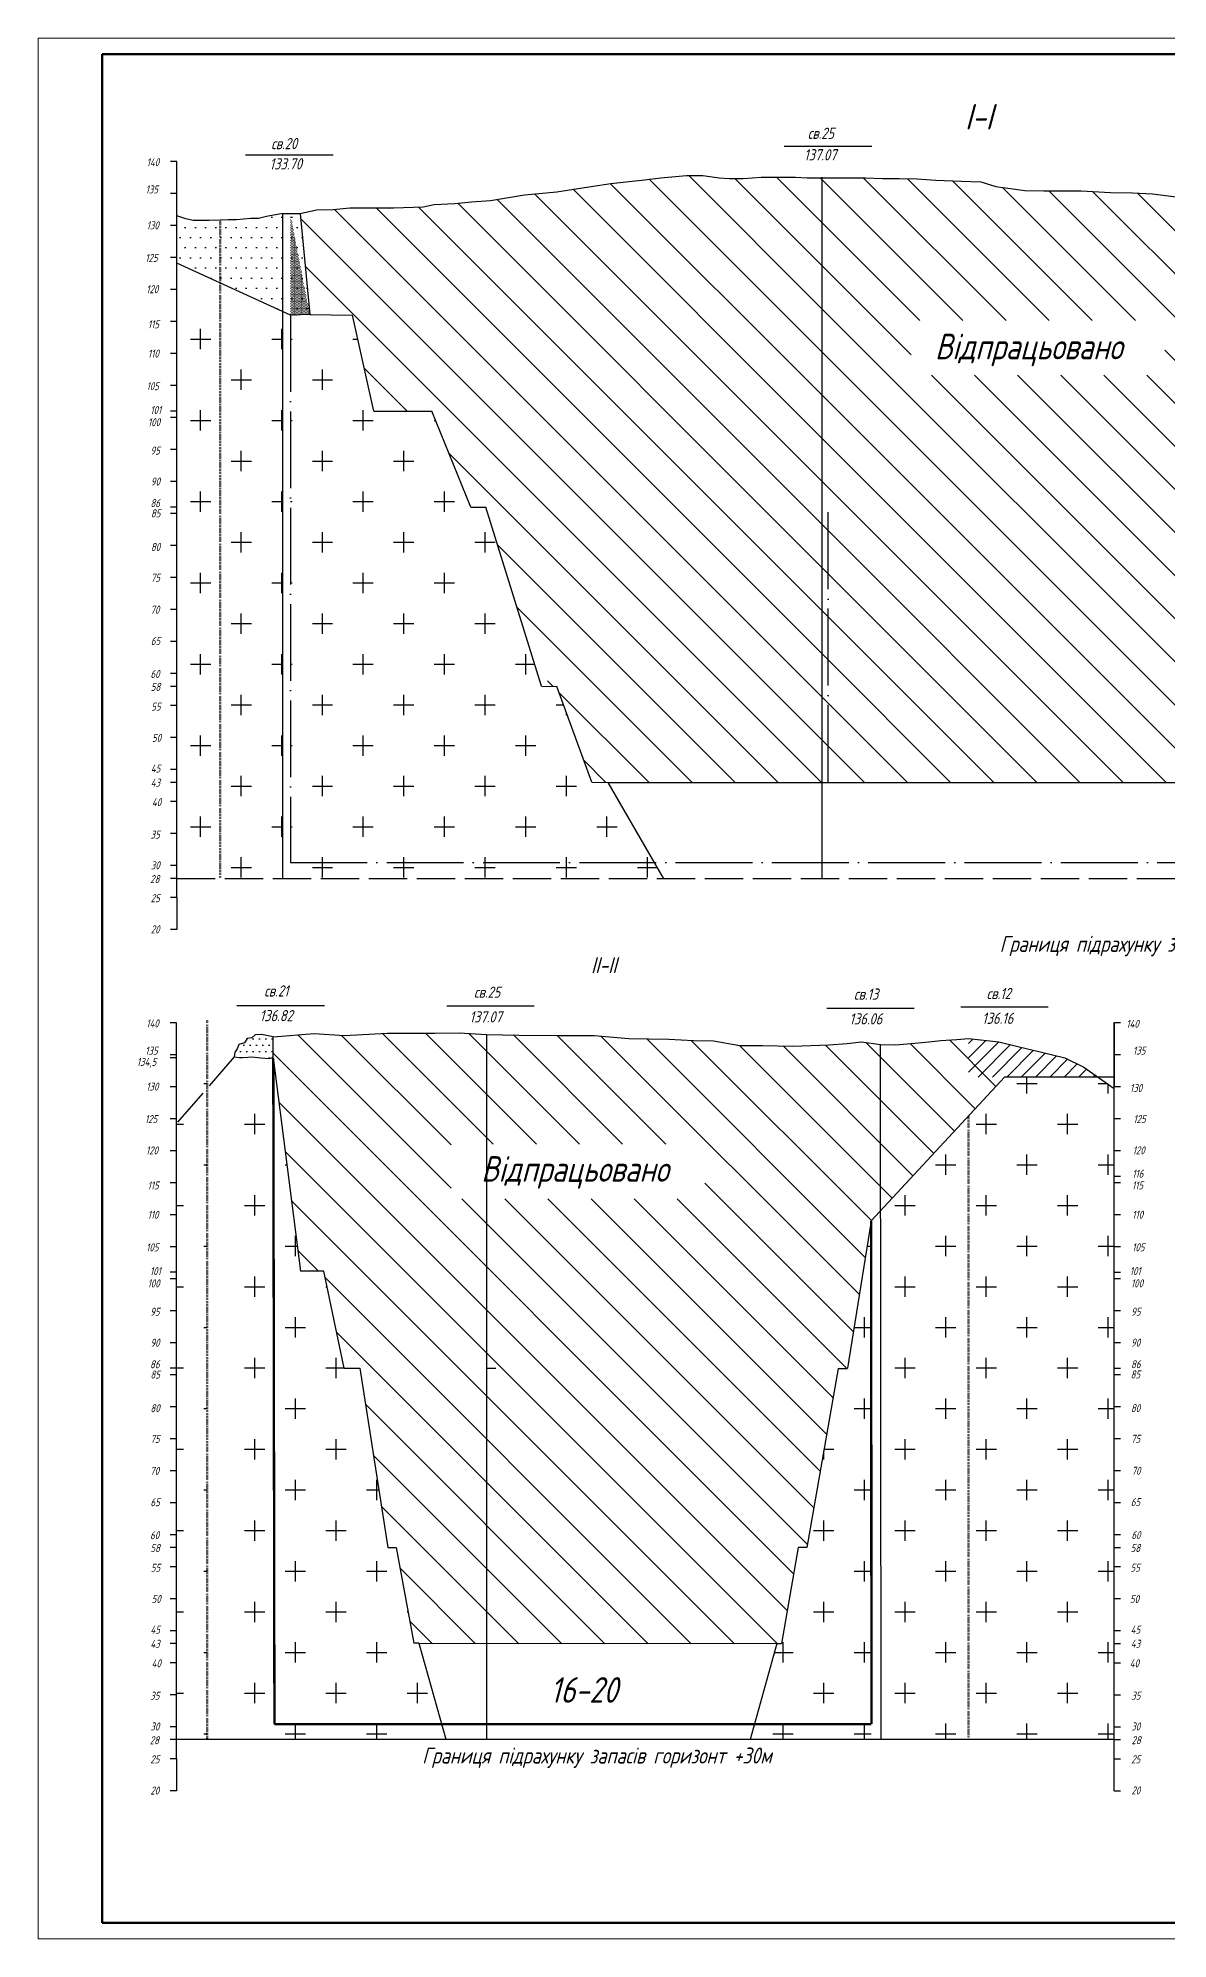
# Model space of a CAD drawing. Header units: millimetres. Extents: x 0 to 841, y 0 to 594.
# Drawn here: x 0 to 353, y 0 to 594 of the extents above; entities that cross this region are included whole.
import ezdxf

# ---------------------------------------------------------------- set-up
doc = ezdxf.new("R2010")
doc.units = ezdxf.units.MM
for name, pattern in [('ACAD_ISO02W100', [15, 12, -3]), ('ACAD_ISO04W100', [30, 24, -3, 0, -3]), ('DOT', [0.25, 0, -0.25]), ('K5LT_BASIC', [0]), ('K5LT_THIN', [0])]:
    doc.linetypes.add(name, pattern=pattern)
doc.layers.add('Рамка', color=30, linetype='Continuous')
doc.styles.add('KTEXTSTYLE', font='GOST_AU.SHX', dxfattribs={"width": 0.96, "height": 5})
doc.styles.add('Такие дела', font='GOST_A.TTF', dxfattribs={"oblique": 15})
pattern_1 = [(0, (-1561.051, -100.99), (12.7, 12.7), [6.35, -19.05]), (90, (-1557.876, -104.164), (-12.7, 12.7), [6.35, -19.05])]
pattern_2 = [(0, (-66.6855, -46.183), (1.5875, 3.175), [0, -3.175])]
pattern_3 = [(0, (-66.686, -46.183), (12.7, 12.7), [6.35, -19.05]), (90, (-63.51, -49.358), (-12.7, 12.7), [6.35, -19.05])]

# ---------------------------------------------------------------- blocks, each defined once
blk = doc.blocks.new('U0')
at = {"layer": 'Рамка', "color": 7, "linetype": 'K5LT_THIN', "lineweight": 18}
for p, q in [((0, 0), (0, 594)), ((0, 594), (841, 594)), ((841, 0), (0, 0))]:
    blk.add_line(p, q, dxfattribs=at)
at = {"layer": 'Рамка', "color": 7, "linetype": 'K5LT_BASIC', "lineweight": 60}
for p, q in [((20, 5), (20, 589)), ((20, 589), (836, 589)), ((836, 5), (20, 5))]:
    blk.add_line(p, q, dxfattribs=at)
at = {"layer": 'Рамка', "insert": (8.77, 258.85), "char_height": 2.5, "attachment_point": 1, "rotation": 90, "style": 'KTEXTSTYLE'}
blk.add_mtext('\\H3.5;\\W0.965;\\Q15;\\Q15; ', dxfattribs=at)

msp = doc.modelspace()

# ---------------------------------------------------------------- hatches: boundary and pattern name
h = msp.add_hatch()
h.set_pattern_fill('ANSI31', scale=3, angle=90, style=0)
h.paths.add_polyline_path([(548.56, 546.53), (554.62, 546.29), (551.7, 547.96), (545.6, 548.36), (538.85, 548.62), (533.95, 548.36), (528.51, 547.83), (513.5, 548.36), (505.29, 549.02), (497.87, 549.02), (492.97, 549.02), (486.08, 549.29), (479.46, 549.29), (473.1, 549.29), (472.27, 549.31), (472.27, 421.21), (504.04, 421.24), (509.38, 447.38), (528.11, 447.43), (532.81, 477.45), (536.5, 477.45), (539.36, 507.47), (541.52, 507.47)])
h.paths.add_polyline_path([(123.06, 477.38), (135.29, 447.4), (139.99, 447.4), (151.22, 411.22), (159.92, 391.43), (162.08, 391.41), (173.11, 361.45), (245.05, 361.39), (245.05, 550.34), (243.76, 550.34), (240.31, 550.34), (236.74, 550.48), (230.64, 550.48), (226.01, 550.48), (220.31, 550.08), (216.07, 550.08), (212.81, 550.34), (207.78, 551.01), (202.61, 551.01), (194.67, 550.34), (189.5, 549.68), (179.03, 548.49), (173.47, 547.7), (162.08, 545.97), (152.01, 545.05), (141.43, 543.19), (135.47, 542.8), (130.3, 542.27), (123.81, 542), (120.37, 541.21), (111.23, 540.94), (103.81, 540.94), (97.45, 540.94), (92.28, 540.41), (86.99, 540.28), (81.89, 539.07), (84.92, 507.56), (98.26, 507.42), (104.99, 477.43)])
h = msp.add_hatch()
h.set_pattern_fill('ANSI31', scale=3, angle=90, style=0)
h.paths.add_polyline_path([(355.67, 544.39), (348.26, 545.31), (342.03, 545.58), (335.14, 545.71), (326, 546.24), (318.85, 546.24), (314.34, 546.24), (308.38, 546.37), (299.26, 547.56), (294.63, 549.02), (288.53, 549.29), (280.58, 549.55), (274.76, 549.95), (269.06, 550.08), (263.89, 550.08), (258.59, 550.34), (253.83, 550.34), (250.25, 550.34), (246.94, 550.34), (245.05, 550.34), (245.05, 361.39), (333.06, 361.4), (350.65, 361.41), (376.12, 361.41), (376.12, 538.5), (375.41, 538.95), (368.83, 541.57), (360.44, 544.12)])
h.paths.add_polyline_path([(272.83, 488.65), (352.14, 488.65), (352.14, 505.73), (272.83, 505.73)], flags=16)
h.paths.add_polyline_path([(507, 361.44), (512.85, 391.36), (516.09, 391.36), (521.7, 447.38), (532.81, 477.45), (536.5, 477.45), (539.36, 507.47), (541.52, 507.47), (548.56, 546.53), (554.62, 546.29), (551.7, 547.96), (545.6, 548.36), (538.85, 548.62), (533.95, 548.36), (528.51, 547.83), (513.5, 548.36), (505.29, 549.02), (497.87, 549.02), (492.97, 549.02), (486.08, 549.29), (479.46, 549.29), (473.1, 549.29), (467.93, 549.42), (460.91, 549.29), (454.16, 548.76), (448.73, 548.09), (442.04, 546.24), (426.14, 544.25), (418.46, 543.06), (405.48, 541.87), (396.57, 541.57), (390.37, 540.78), (376.12, 538.5), (376.12, 361.41), (423.89, 361.63), (467.65, 361.43)])
h = msp.add_hatch()
h.set_pattern_fill('DOTS', color=256, scale=2, style=0)
h.set_pattern_definition(pattern_2)
h.paths.add_polyline_path([(56.87, 517.45), (76.54, 508.47), (76.54, 539.13), (75.17, 538.96), (73.74, 538.69), (70.82, 537.63), (67.51, 537.23), (64.2, 537.1), (56.87, 537.1)])
h.paths.add_polyline_path([(43.37, 523.62), (56.87, 517.45), (56.87, 537.1), (56.65, 537.1), (52.28, 537.23), (48.17, 537.1), (43.37, 536.97)])
h = msp.add_hatch()
h.set_pattern_fill('DOTS', scale=0.25, style=0)
h.set_pattern_definition([(0, (-66.68554, -46.18296), (0.1984375, 0.396875), [0, -0.396875])])
h.paths.add_polyline_path([(78.86, 539.13), (81.89, 539.13)])
edge = h.paths.add_edge_path()
edge.add_line((78.86, 507.41), (78.86, 539.13))
edge.add_line((84.92, 507.56), (78.86, 507.41))
h = msp.add_hatch()
h.set_pattern_fill('DOTS', scale=2, style=0)
h.set_pattern_definition(pattern_2)
h.paths.add_polyline_path([(81.89, 539.13), (78.86, 539.13), (78.86, 507.41), (84.92, 507.56)])
h = msp.add_hatch()
h.set_pattern_fill('CROSS', scale=2, style=0)
h.set_pattern_definition(pattern_3)
h.paths.add_polyline_path([(56.87, 507.41), (43.37, 507.41), (43.37, 505.41), (43.37, 331.41), (56.87, 331.41)])
h = msp.add_hatch()
h.set_pattern_fill('CROSS', color=256, scale=2, style=0)
h.set_pattern_definition(pattern_3)
h.paths.add_polyline_path([(76.54, 507.41), (56.87, 507.41), (56.87, 331.41), (76.54, 331.41)])
h.paths.add_polyline_path([(123.07, 477.37), (105, 477.38), (98.26, 507.42), (84.92, 507.56), (78.86, 507.56), (78.86, 507.41), (78.86, 385.41), (164.28, 385.43), (162.06, 391.45), (157.35, 391.45), (139.99, 447.41), (135.29, 447.4)])
h.paths.add_polyline_path([(178.12, 361.45), (173.11, 361.45), (164.28, 385.43), (78.86, 385.41), (78.86, 331.41), (195.5, 331.41)])
at = {"linetype": 'ACAD_ISO02W100'}
h = msp.add_hatch(dxfattribs=at)
h.set_pattern_fill('DOTS', color=256, scale=1.25, style=0)
h.set_pattern_definition([(0, (-66.6855, -46.183), (0.992188, 1.984375), [0, -1.984375])])
h.paths.add_polyline_path([(66.77, 275.63), (69.58, 275.36), (72.3, 275.15), (73.1, 275.33), (73.45, 275.4), (73.44, 283.06), (69.81, 282.6), (67.88, 282.52), (66.8, 281.59), (65.33, 281.36), (64.48, 280.05), (62.79, 279.51), (62.25, 278.12), (61.63, 277.2), (61.55, 277.12), (61.32, 275.65), (62.85, 275.42), (63.91, 275.48), (65.57, 275.57)])
h = msp.add_hatch()
h.set_pattern_fill('ANSI31', scale=3, angle=90, style=0)
h.paths.add_polyline_path([(263.29, 227.54), (271.46, 236.35), (271.5, 236.39), (284.81, 250.75), (302.03, 269.32), (290.72, 281.37), (287.14, 281.11), (282.14, 280.72), (278.34, 280.32), (273.99, 279.93), (268.06, 279.41), (263.24, 279.51)])
h.paths.add_polyline_path([(129.08, 231.31), (208.39, 231.31), (208.39, 248.39), (129.08, 248.39)], flags=16)
h.paths.add_polyline_path([(95.72, 178.36), (100.6, 178.34), (109.31, 122.32), (111.96, 122.32), (114.44, 108.9), (140.15, 282.6), (131.57, 283.18), (124.02, 283.03), (109.07, 283.03), (95.75, 282.29), (86.28, 282.89), (73.52, 281.92), (73.47, 275.71), (82.03, 208.59), (89.35, 208.73)])
h.paths.add_polyline_path([(114.44, 108.9), (117.51, 92.26), (143.09, 92.28), (232.35, 92.2), (237.53, 122.33), (240.27, 122.34), (250.05, 178.27), (253, 178.4), (260.36, 224.38), (263.29, 227.54), (263.24, 279.51), (257.32, 280.32), (252.88, 279.8), (247.14, 279.35), (235.84, 278.98), (226.4, 279.17), (219.28, 279.17), (211.08, 280.6), (204.82, 280.76), (197.11, 281.15), (184.64, 281.34), (173.83, 282.27), (162.85, 282.27), (150.37, 282.46), (140.15, 282.6)])
h = msp.add_hatch()
h.set_pattern_fill('ANSI31', style=0)
h.set_pattern_definition([(45, (-66.6855, -46.183), (-2.245064, 2.245064), [])])
h.paths.add_polyline_path([(331.24, 269.34), (326.82, 272.43), (320.88, 275.3), (312.78, 277.32), (306.58, 278.8), (300.28, 280.32), (290.72, 281.37), (290.72, 269.34)])
h = msp.add_hatch(dxfattribs=at)
h.set_pattern_fill('CROSS', color=256, scale=2, style=0)
h.set_pattern_definition(pattern_1)
h.paths.add_polyline_path([(52.84, 275.44), (43.26, 275.32), (43.26, 62.32), (52.84, 62.32)])
h = msp.add_hatch(dxfattribs=at)
h.set_pattern_fill('CROSS', color=256, scale=2, style=0)
h.set_pattern_definition(pattern_1)
h.paths.add_polyline_path([(73.79, 275.46), (65.8, 275.14), (60.15, 275.18), (60.15, 62.34), (127.47, 62.34), (118.98, 92.4), (117.49, 92.4), (113.05, 116.42), (73.83, 116.39)])
h = msp.add_hatch(dxfattribs=at)
h.set_pattern_fill('CROSS', color=256, scale=2, style=0)
h.set_pattern_definition(pattern_1)
h.paths.add_polyline_path([(89.35, 208.73), (82.03, 208.59), (73.79, 275.46), (73.83, 116.39), (113.05, 116.42), (111.96, 122.32), (109.31, 122.32), (100.59, 178.36), (95.72, 178.36)])
h = msp.add_hatch(dxfattribs=at)
h.set_pattern_fill('CROSS', color=256, scale=2, style=0)
h.set_pattern_definition(pattern_1)
h.paths.add_polyline_path([(336.27, 265.83), (331.24, 269.34), (302.05, 269.34), (290.72, 257.12), (290.72, 62.34), (336.27, 62.34)])
h.paths.add_polyline_path([(290.72, 257.12), (271.5, 236.39), (271.5, 236.35), (271.46, 236.35), (263.25, 227.49), (263.45, 62.34), (290.72, 62.34)])
h.paths.add_polyline_path([(260.39, 224.41), (260.36, 224.38), (252.98, 178.27), (250.05, 178.27), (240.27, 122.34), (237.53, 122.34), (236.5, 116.35), (260.39, 116.35)])
h.paths.add_polyline_path([(260.39, 116.35), (236.5, 116.35), (232.38, 92.36), (230.88, 92.36), (222.53, 62.34), (260.39, 62.34)])

# ---------------------------------------------------------------- linework, layer by layer
for p, q in [((43.37, 555.41), (41.37, 555.41)), ((43.37, 325.41), (43.37, 555.41)), ((43.37, 545.41), (41.37, 545.41)), ((43.37, 535.41), (41.37, 535.41)), ((43.37, 525.41), (41.37, 525.41)), ((43.37, 515.41), (41.37, 515.41)), ((43.37, 505.41), (41.37, 505.41)), ((84.92, 507.56), (98.26, 507.42)), ((104.99, 477.43), (98.26, 507.42)), ((43.37, 495.41), (41.37, 495.41)), ((43.37, 485.41), (41.37, 485.41)), ((43.37, 477.41), (41.37, 477.41)), ((43.37, 475.41), (41.37, 475.41)), ((104.99, 477.43), (123.06, 477.38)), ((43.37, 465.41), (41.37, 465.41)), ((43.37, 455.41), (41.37, 455.41)), ((43.37, 447.41), (41.37, 447.41)), ((135.29, 447.4), (139.99, 447.4)), ((43.37, 445.41), (41.37, 445.41)), ((43.37, 435.41), (41.37, 435.41)), ((43.37, 425.41), (41.37, 425.41)), ((43.37, 415.41), (41.37, 415.41)), ((43.37, 405.41), (41.37, 405.41)), ((43.37, 395.41), (41.37, 395.41)), ((43.37, 391.41), (41.37, 391.41)), ((157.35, 391.45), (162.08, 391.41)), ((43.37, 385.41), (41.37, 385.41)), ((43.37, 375.41), (41.37, 375.41)), ((43.37, 365.41), (41.37, 365.41)), ((43.37, 361.41), (41.37, 361.41)), ((173.11, 361.45), (178.16, 361.37)), ((178.16, 361.37), (503.05, 361.44)), ((43.37, 355.41), (41.37, 355.41)), ((43.37, 345.41), (41.37, 345.41)), ((43.37, 335.41), (41.37, 335.41)), ((43.37, 331.41), (41.37, 331.41)), ((43.37, 325.41), (41.37, 325.41)), ((43.37, 325.41), (43.37, 315.41)), ((43.37, 315.41), (41.37, 315.41)), ((43.26, 286.32), (41.26, 286.32)), ((43.26, 56.32), (43.26, 286.32)), ((43.26, 276.32), (41.26, 276.32)), ((43.26, 275.32), (41.26, 275.32)), ((73.52, 275.33), (82.01, 208.64)), ((336.27, 276.34), (338.27, 276.34)), ((336.27, 266.34), (336.27, 269.34)), ((43.26, 266.32), (41.26, 266.32)), ((336.27, 266.34), (338.27, 266.34)), ((43.26, 256.32), (41.26, 256.32)), ((336.27, 256.34), (338.27, 256.34)), ((43.26, 246.32), (41.26, 246.32)), ((336.27, 246.34), (338.27, 246.34)), ((336.27, 238.34), (338.27, 238.34)), ((43.26, 236.32), (41.26, 236.32)), ((336.27, 236.34), (338.27, 236.34)), ((43.26, 226.32), (41.26, 226.32)), ((336.27, 226.34), (338.27, 226.34)), ((43.26, 216.32), (41.26, 216.32)), ((336.27, 216.34), (338.27, 216.34)), ((43.26, 208.32), (41.26, 208.32)), ((89.33, 208.64), (82.01, 208.64)), ((95.72, 178.36), (89.33, 208.64)), ((336.27, 208.34), (338.27, 208.34)), ((43.26, 206.32), (41.26, 206.32)), ((336.27, 206.34), (338.27, 206.34)), ((43.26, 196.32), (41.26, 196.32)), ((336.27, 196.34), (338.27, 196.34)), ((43.26, 186.32), (41.26, 186.32)), ((336.27, 186.34), (338.27, 186.34)), ((43.26, 178.32), (41.26, 178.32)), ((95.72, 178.36), (100.6, 178.34)), ((336.27, 178.34), (338.27, 178.34)), ((43.26, 176.32), (41.26, 176.32)), ((336.27, 176.34), (338.27, 176.34)), ((336.27, 166.34), (338.27, 166.34)), ((43.26, 166.32), (41.26, 166.32)), ((43.26, 156.32), (41.26, 156.32)), ((336.27, 156.34), (338.27, 156.34)), ((43.26, 146.32), (41.26, 146.32)), ((336.27, 146.34), (338.27, 146.34)), ((43.26, 136.32), (41.26, 136.32)), ((336.27, 136.34), (338.27, 136.34)), ((43.26, 126.32), (41.26, 126.32)), ((336.27, 126.34), (338.27, 126.34)), ((43.26, 122.32), (41.26, 122.32)), ((109.31, 122.32), (111.96, 122.32)), ((240.27, 122.34), (237.53, 122.33)), ((336.27, 122.34), (338.27, 122.34)), ((43.26, 116.32), (41.26, 116.32)), ((336.27, 116.34), (338.27, 116.34)), ((43.26, 106.32), (41.26, 106.32)), ((336.27, 106.34), (338.27, 106.34)), ((43.26, 96.32), (41.26, 96.32)), ((336.27, 96.34), (338.27, 96.34)), ((43.26, 92.32), (41.26, 92.32)), ((118.98, 92.41), (117.49, 92.4)), ((118.98, 92.41), (230.88, 92.36)), ((230.88, 92.36), (232.38, 92.36)), ((336.27, 92.34), (338.27, 92.34)), ((43.26, 86.32), (41.26, 86.32)), ((336.27, 86.34), (338.27, 86.34)), ((43.26, 76.32), (41.26, 76.32)), ((336.27, 76.34), (338.27, 76.34)), ((43.26, 66.32), (41.26, 66.32)), ((336.27, 66.34), (338.27, 66.34)), ((43.26, 62.32), (41.26, 62.32)), ((336.27, 62.34), (338.27, 62.34)), ((43.26, 56.32), (41.26, 56.32)), ((43.26, 56.32), (43.26, 46.32)), ((336.27, 56.34), (338.27, 56.34)), ((43.26, 46.32), (41.26, 46.32)), ((336.27, 46.34), (338.27, 46.34))]:
    msp.add_line(p, q)
at = {"color": 5}
for p, q in [((43.37, 505.41), (43.37, 507.41)), ((43.26, 236.32), (43.26, 238.32))]:
    msp.add_line(p, q, dxfattribs=at)
at = {"color": 7}
for points in [[(233.2, 560.19), (260.54, 560.19)], [(64.86, 557.49), (92.2, 557.49)], [(76.54, 539.13), (71.43, 538.25), (68.89, 537.63), (66.35, 537.63), (62.07, 537.2), (59.44, 537.2), (56.87, 537.11), (53.49, 537.02), (50.61, 536.93), (48.51, 536.93), (46.23, 537.55), (43.37, 538.45), (43.37, 538.45)], [(76.54, 539.13), (78.86, 539.13)], [(78.86, 539.13), (81.89, 539.13)], [(62.15, 291.64), (89.5, 291.64)], [(127.74, 291.63), (155.08, 291.63)], [(288.33, 291.23), (315.68, 291.23)], [(246.46, 290.86), (273.8, 290.86)], [(73.47, 275.71), (73.52, 281.92)]]:
    msp.add_lwpolyline(points, dxfattribs=at)
for points in [[(81.89, 539.13), (81.89, 539.13), (81.89, 539.13), (81.89, 539.13), (81.89, 539.13), (81.89, 539.13), (81.89, 539.13), (81.89, 539.13), (81.89, 539.13), (81.89, 539.13), (81.89, 539.13), (81.89, 539.13), (86.99, 540.28), (92.28, 540.41), (97.45, 540.94), (103.81, 540.94), (111.23, 540.94), (120.37, 541.21), (123.81, 542), (130.3, 542.27), (135.47, 542.8), (141.43, 543.19), (152.01, 545.05), (162.08, 545.97), (173.47, 547.7), (179.03, 548.49), (189.5, 549.68), (194.67, 550.34), (202.61, 551.01), (207.78, 551.01), (212.81, 550.34), (216.07, 550.08), (220.31, 550.08), (226.01, 550.48), (230.64, 550.48), (236.74, 550.48), (240.31, 550.34), (243.76, 550.34), (246.94, 550.34), (250.25, 550.34), (253.83, 550.34), (258.59, 550.34), (263.89, 550.08), (269.06, 550.08), (274.76, 549.95), (280.58, 549.55), (288.53, 549.29), (294.63, 549.02), (299.26, 547.56), (308.38, 546.37), (314.34, 546.24), (318.85, 546.24), (326, 546.24), (335.14, 545.71), (342.03, 545.58), (348.26, 545.31), (355.67, 544.39)], [(245.05, 331.46), (245.05, 550.47)], [(76.54, 331.59), (76.54, 539.13), (76.54, 539.13)], [(78.86, 539.13), (81.89, 539.13), (84.92, 507.56)], [(78.86, 507.41), (43.37, 523.62)], [(84.92, 507.56), (78.86, 507.41)], [(135.29, 447.4), (123.06, 477.38)], [(157.35, 391.45), (139.98, 447.42)], [(173.11, 361.45), (162.08, 391.41)], [(195.48, 331.44), (178.16, 361.37)], [(336.27, 46.34), (336.27, 286.34), (336.27, 266.34)], [(73.52, 281.92), (86.28, 282.89), (95.75, 282.29), (109.07, 283.03), (124.02, 283.03), (124.02, 283.03), (124.02, 283.03), (124.02, 283.03), (131.57, 283.18), (140.15, 282.6), (150.37, 282.46), (162.85, 282.27), (173.83, 282.27), (184.64, 281.34), (197.11, 281.15), (204.82, 280.76), (211.08, 280.6), (219.28, 279.17), (226.4, 279.17), (235.84, 278.98), (247.14, 279.35), (252.88, 279.8), (257.32, 280.32), (263.24, 279.51), (268.06, 279.41), (273.99, 279.93), (278.34, 280.32), (282.14, 280.72), (287.14, 281.11), (290.72, 281.37), (300.28, 280.32), (306.58, 278.8), (312.78, 277.32), (320.88, 275.3), (326.82, 272.43), (336.31, 265.8)], [(140.15, 282.6), (140.15, 62.37)], [(263.45, 62.27), (263.24, 279.51)], [(260.36, 224.38), (302.03, 269.32)], [(336.27, 269.34), (302.03, 269.32)], [(302.03, 269.32), (302.03, 269.32)], [(260.36, 224.38), (253, 178.4)], [(100.6, 178.34), (109.31, 122.32)], [(250.05, 178.27), (240.27, 122.34)], [(250.05, 178.27), (253, 178.27)], [(111.96, 122.32), (117.49, 92.4)], [(237.53, 122.33), (232.38, 92.36)], [(118.98, 92.41), (127.45, 62.44)], [(230.88, 92.36), (222.53, 62.36)], [(336.27, 62.34), (43.26, 62.32)]]:
    msp.add_lwpolyline(points)
at = {"color": 1, "linetype": 'DOT', "lineweight": 100}
for points in [[(56.87, 537.11), (56.87, 331.35)], [(52.84, 62.26), (52.84, 287.14)], [(290.72, 62.35), (290.72, 257.12)]]:
    msp.add_lwpolyline(points, dxfattribs=at)
at = {"color": 5, "linetype": 'ACAD_ISO04W100'}
for points in [[(78.86, 507.41), (78.86, 336.38)], [(246.95, 361.6), (246.95, 447.41)], [(78.86, 336.38), (543.21, 336.45)]]:
    msp.add_lwpolyline(points, dxfattribs=at)
at = {"linetype": 'ACAD_ISO02W100'}
for points in [[(43.37, 331.41), (594.46, 331.41)], [(336.27, 286.34), (338.27, 286.34)], [(73.52, 281.92), (69.81, 282.6), (67.88, 282.52), (66.8, 281.59), (65.33, 281.36), (64.48, 280.05), (62.79, 279.51), (62.25, 278.12), (61.63, 277.2), (61.55, 277.12), (61.32, 275.65), (61.32, 275.65), (61.32, 275.65), (62.85, 275.42), (63.91, 275.48), (65.57, 275.57), (66.77, 275.63), (69.58, 275.36), (72.3, 275.15), (73.1, 275.33), (73.47, 275.71)], [(61.32, 275.65), (43.26, 254.88)]]:
    msp.add_lwpolyline(points, dxfattribs=at)
at = {"color": 5, "linetype": 'ACAD_ISO04W100', "const_width": 0.75}
for points in [[(73.88, 67.09), (73.52, 275.33)], [(73.88, 67.09), (140.2, 67.15)]]:
    msp.add_lwpolyline(points, dxfattribs=at)
at = {"color": 5, "const_width": 0.75}
for points in [[(260.44, 67.15), (260.36, 224.38)], [(260.44, 67.15), (143.09, 67.15), (140.2, 67.15)]]:
    msp.add_lwpolyline(points, dxfattribs=at)
at = {"color": 7, "true_color": 0xffffff}
msp.add_lwpolyline([(140.15, 178.36), (143.04, 178.36)], dxfattribs=at)

# ---------------------------------------------------------------- block references
at = {"layer": 'Рамка'}
msp.add_blockref('U0', (0, 0), dxfattribs=at)

# ---------------------------------------------------------------- texts
at = {"style": 'Такие дела', "oblique": 15}
for s, height, p in [('І-І', 8, (289.68, 565.4)), ('Відпрацьовано', 8, (280.28, 493.59)), ('Границя підрахунку запасів горизонт +30м', 5, (300.52, 308.45)), ('ІІ-ІІ', 5, (172.83, 301.79)), ('Відпрацьовано', 8, (138.49, 236.61)), ('Границя підрахунку запасів горизонт +30м', 5, (120.04, 54.82))]:
    msp.add_text(s, height=height, dxfattribs=at).set_placement(p)
at = {"color": 7, "attachment_point": 1, "style": 'Такие дела'}
for s, insert, char_height, width in [('св.25', (240.55, 565.98), 3.5, 33.265), ('св.20', (72.88, 562.76), 3.5, 33.265), ('137.07', (239.38, 559.27), 3.5, 33.265), ('133.70', (72.35, 556.44), 3.5, 33.265), ('св.21', (70.7, 297.99), 3.5, 33.265), ('св.25', (136.25, 297.59), 3.5, 33.265), ('св.13', (254.98, 297), 3.5, 33.265), ('св.12', (296.44, 297.17), 3.5, 33.265), ('136.82', (69.28, 290.27), 3.5, 33.265), ('137.07', (134.83, 289.87), 3.5, 33.265), ('136.06', (253.56, 289.28), 3.5, 33.265), ('136.16', (295.02, 289.44), 3.5, 33.265), ('16-20', (159.98, 81.82), 8, 9.5523)]:
    msp.add_mtext(s, dxfattribs=dict(at, insert=insert, char_height=char_height, width=width))
at = {"char_height": 2.5, "style": 'Такие дела'}
for s, insert, attachment_point in [('\\pt5;140\\P', (33.93, 556.43), 1), ('\\pt5;135\\P', (33.6, 547.93), 1), ('\\pt5;130\\P', (33.93, 536.71), 1), ('\\pt5;125\\P', (33.52, 526.54), 1), ('\\pt5;120\\P', (33.82, 516.75), 1), ('\\pt5;115\\P', (34.33, 505.8), 1), ('\\pt5;110\\P', (34.34, 496.64), 1), ('\\pt5;105\\P', (33.89, 486.46), 1), ('\\pt5;101\\P', (35.09, 479.03), 1), ('\\pt5;100\\P', (34.35, 475.19), 1), ('\\pt5;28\\P', (35.05, 332.44), 1), ('\\pt5;25\\P', (35.19, 326.47), 1), ('\\pt5;20\\P', (35.23, 316.73), 1), ('\\pt5;140\\P', (33.81, 287.34), 1), ('\\pt5;140\\P', (340.07, 287.21), 1), ('\\pt5;134,5\\P', (30.87, 275.32), 1), ('\\pt5;135\\P', (33.49, 278.83), 1), ('\\pt5;135\\P', (346.04, 278.85), 3), ('\\pt5;130\\P', (33.81, 267.61), 1), ('\\pt5;130\\P', (345.01, 267.16), 3), ('\\pt5;125\\P', (33.4, 257.44), 1), ('\\pt5;125\\P', (346.12, 257.47), 3), ('\\pt5;120\\P', (33.71, 247.65), 1), ('\\pt5;120\\P', (345.82, 247.68), 3), ('\\pt5;116\\P', (345.4, 240.37), 3), ('\\pt5;115\\P', (34.21, 236.7), 1), ('\\pt5;115\\P', (345.32, 236.73), 3), ('\\pt5;110\\P', (34.23, 227.54), 1), ('\\pt5;110\\P', (345.3, 227.57), 3), ('\\pt5;105\\P', (33.78, 217.36), 1), ('\\pt5;105\\P', (345.75, 217.38), 3), ('\\pt5;101\\P', (34.97, 209.93), 1), ('\\pt5;101\\P', (344.56, 209.96), 3), ('\\pt5;100\\P', (34.23, 206.1), 1), ('\\pt5;100\\P', (345.3, 206.12), 3), ('\\pt5;28\\P', (34.93, 63.35), 1), ('\\pt5;28\\P', (344.6, 63.37), 3), ('\\pt5;25\\P', (35.08, 57.38), 1), ('\\pt5;25\\P', (344.45, 57.4), 3), ('\\pt5;20\\P', (35.12, 47.64), 1), ('\\pt5;20\\P', (344.41, 47.66), 3)]:
    msp.add_mtext(s, dxfattribs=dict(at, insert=insert, attachment_point=attachment_point))
at = {"char_height": 2.5, "width": 4.1917, "style": 'Такие дела'}
for s, insert, attachment_point in [('\\pt5;95\\P', (35.13, 466.34), 1), ('\\pt5;90\\P', (35.24, 456.66), 1), ('\\pt5;86\\P', (35.12, 449.92), 1), ('\\pt5;85\\P', (35.24, 446.72), 1), ('\\pt5;80\\P', (35.24, 436.19), 1), ('\\pt5;75\\P', (35.24, 426.62), 1), ('\\pt5;70\\P', (35.13, 416.62), 1), ('\\pt5;65\\P', (35.24, 406.83), 1), ('\\pt5;60\\P', (35.13, 396.51), 1), ('\\pt5;58\\P', (35.22, 392.5), 1), ('\\pt5;55\\P', (35.34, 386.33), 1), ('\\pt5;50\\P', (35.6, 376.57), 1), ('\\pt5;43\\P', (35.22, 362.57), 1), ('\\pt5;45\\P', (35.23, 366.99), 1), ('\\pt5;40\\P', (35.6, 356.48), 1), ('\\pt5;35\\P', (35.16, 346.34), 1), ('\\pt5;30\\P', (35.23, 336.73), 1), ('\\pt5;95\\P', (35.02, 197.24), 1), ('\\pt5;95\\P', (344.51, 197.27), 3), ('\\pt5;90\\P', (35.12, 187.56), 1), ('\\pt5;90\\P', (344.4, 187.59), 3), ('\\pt5;86\\P', (35.01, 180.83), 1), ('\\pt5;86\\P', (344.52, 180.85), 3), ('\\pt5;85\\P', (35.12, 177.62), 1), ('\\pt5;85\\P', (344.4, 177.65), 3), ('\\pt5;80\\P', (35.12, 167.09), 1), ('\\pt5;80\\P', (344.4, 167.12), 3), ('\\pt5;75\\P', (35.12, 157.52), 1), ('\\pt5;75\\P', (344.4, 157.54), 3), ('\\pt5;70\\P', (35.02, 147.52), 1), ('\\pt5;70\\P', (344.51, 147.55), 3), ('\\pt5;65\\P', (35.12, 137.73), 1), ('\\pt5;65\\P', (344.4, 137.76), 3), ('\\pt5;60\\P', (35.02, 127.42), 1), ('\\pt5;60\\P', (344.51, 127.44), 3), ('\\pt5;58\\P', (35.11, 123.41), 1), ('\\pt5;58\\P', (344.42, 123.43), 3), ('\\pt5;55\\P', (35.23, 117.24), 1), ('\\pt5;55\\P', (344.3, 117.26), 3), ('\\pt5;50\\P', (35.49, 107.48), 1), ('\\pt5;50\\P', (344.04, 107.5), 3), ('\\pt5;45\\P', (35.12, 97.9), 1), ('\\pt5;45\\P', (344.41, 97.92), 3), ('\\pt5;43\\P', (35.1, 93.47), 1), ('\\pt5;43\\P', (344.42, 93.5), 3), ('\\pt5;40\\P', (35.49, 87.38), 1), ('\\pt5;40\\P', (344.04, 87.4), 3), ('\\pt5;35\\P', (35.04, 77.24), 1), ('\\pt5;35\\P', (344.49, 77.27), 3), ('\\pt5;30\\P', (35.12, 67.64), 1), ('\\pt5;30\\P', (344.41, 67.66), 3)]:
    msp.add_mtext(s, dxfattribs=dict(at, insert=insert, attachment_point=attachment_point))

doc.saveas('drawing.dxf')
